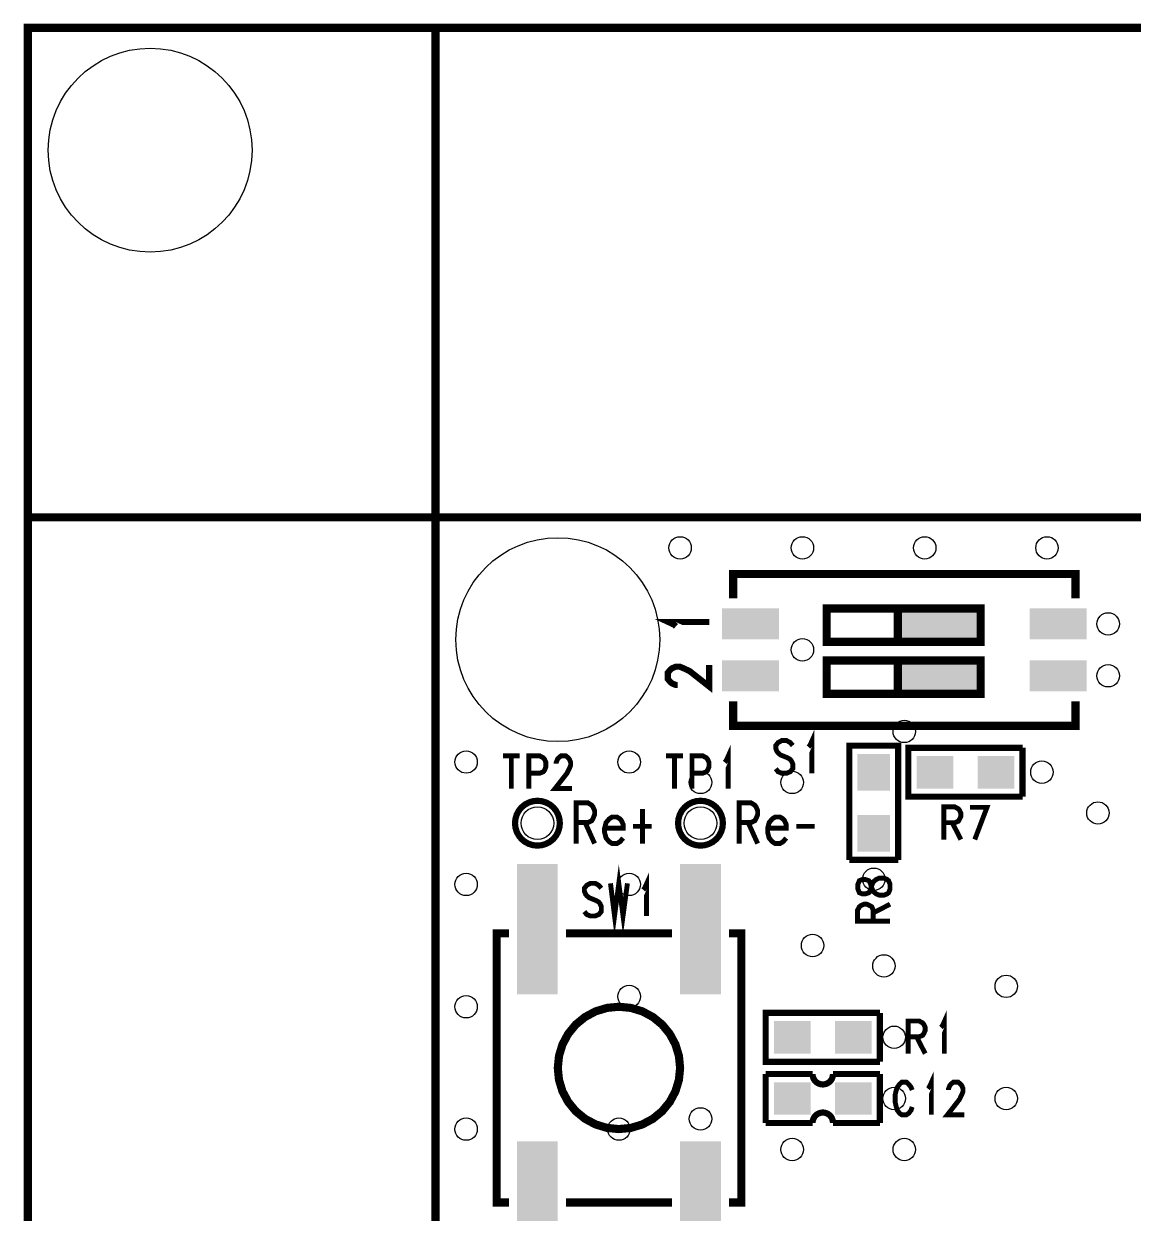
# Model space of a CAD drawing. Extents: x -2.6 to 72.5, y -0.1 to 95.
# Drawn here: x -0.1 to 27.12, y 47.94 to 77.1 of the extents above; entities that cross this region are included whole.
import ezdxf

# ---------------------------------------------------------------- set-up
doc = ezdxf.new("R2010")
doc.units = 0
doc.layers.get('0').update_dxf_attribs({"linetype": 'CONTINUOUS'})
doc.layers.add('02_ASSY1_GBR', color=6, linetype='CONTINUOUS')

# ---------------------------------------------------------------- blocks, each defined once
blk = doc.blocks.new('ROUND_139')
blk.add_circle((0, 0), 0.275)
blk = doc.blocks.new('ROUND_140')
blk.add_circle((0, 0), 2.5)
blk = doc.blocks.new('RECTANGLE_145')
blk.add_solid([(0.45, 0.4), (0.45, -0.4), (-0.45, 0.4), (-0.45, -0.4)])
blk = doc.blocks.new('RECTANGLE_147')
blk.add_solid([(0.5, 1.6), (0.5, -1.6), (-0.5, 1.6), (-0.5, -1.6)])
blk = doc.blocks.new('ROUND_148')
blk.add_circle((0, 0), 0.4)
blk = doc.blocks.new('RECTANGLE_149')
blk.add_solid([(0.6985, 0.381), (0.6985, -0.381), (-0.6985, 0.381), (-0.6985, -0.381)])
blk = doc.blocks.new('RECTANGLE_150')
blk.add_solid([(0.4, 0.45), (0.4, -0.45), (-0.4, 0.45), (-0.4, -0.45)])

msp = doc.modelspace()

# ---------------------------------------------------------------- linework, layer by layer
at = {"layer": '02_ASSY1_GBR'}
for points, const_width in [([(0, 0), (65, 0), (65, 77), (0, 77), (0, 0)], 0.2), ([(10, 65), (10, 77)], 0.2), ([(10, 65), (0, 65)], 0.2), ([(65, 65), (10, 65), (10, 0)], 0.2), ([(25.7, 63.01), (25.7, 63.61), (17.3, 63.61), (17.3, 63.01)], 0.2032), ([(23.373, 62.761), (19.595, 62.761), (19.595, 61.945), (23.373, 61.945), (23.373, 62.761)], 0.2032), ([(21.341, 62.761), (21.341, 61.945)], 0.2032), ([(15.898, 62.327), (15.852, 62.369), (15.713, 62.433), (16.714, 62.433)], 0.1524), ([(23.373, 61.491), (19.595, 61.491), (19.595, 60.675), (23.373, 60.675), (23.373, 61.491)], 0.2032), ([(21.341, 61.491), (21.341, 60.675)], 0.2032), ([(15.944, 60.888), (15.898, 60.888), (15.806, 60.925), (15.76, 60.962), (15.698, 61.036), (15.698, 61.189), (15.76, 61.263), (15.806, 61.3), (15.898, 61.337), (15.99, 61.337), (16.083, 61.3), (16.237, 61.226), (16.714, 60.851), (16.714, 61.379)], 0.1524), ([(17.3, 60.49), (17.3, 59.89), (25.7, 59.89), (25.7, 60.49)], 0.2032), ([(19.149, 59.367), (19.183, 59.404), (19.232, 59.513), (19.232, 58.725)], 0.12), ([(18.763, 59.404), (18.701, 59.477), (18.613, 59.525), (18.493, 59.525), (18.405, 59.477), (18.347, 59.404), (18.347, 59.331), (18.376, 59.258), (18.405, 59.222), (18.463, 59.173), (18.642, 59.101), (18.701, 59.064), (18.73, 59.028), (18.763, 58.955), (18.763, 58.834), (18.701, 58.761), (18.613, 58.725), (18.493, 58.725), (18.405, 58.761), (18.347, 58.834)], 0.12), ([(11.652, 59.15), (12.068, 59.15)], 0.12), ([(11.86, 59.15), (11.86, 58.35)], 0.12), ([(12.292, 58.35), (12.292, 59.15), (12.558, 59.15), (12.646, 59.102), (12.675, 59.065), (12.708, 58.992), (12.708, 58.883), (12.675, 58.798), (12.646, 58.762), (12.558, 58.726), (12.292, 58.726)], 0.12), ([(12.961, 58.956), (12.961, 58.992), (12.99, 59.065), (13.019, 59.102), (13.078, 59.15), (13.198, 59.15), (13.256, 59.102), (13.286, 59.065), (13.315, 58.992), (13.315, 58.92), (13.286, 58.847), (13.227, 58.726), (12.932, 58.35), (13.348, 58.35)], 0.12), ([(15.652, 59.15), (16.068, 59.15)], 0.12), ([(15.86, 59.15), (15.86, 58.35)], 0.12), ([(16.292, 58.35), (16.292, 59.15), (16.558, 59.15), (16.646, 59.102), (16.675, 59.065), (16.708, 58.992), (16.708, 58.883), (16.675, 58.798), (16.646, 58.762), (16.558, 58.726), (16.292, 58.726)], 0.12), ([(17.094, 58.992), (17.128, 59.029), (17.177, 59.138), (17.177, 58.35)], 0.12), ([(20.15, 56.6), (20.15, 59.4), (21.35, 59.4), (21.35, 56.6)], 0.1524), ([(24.4, 58.15), (21.6, 58.15), (21.6, 59.35), (24.4, 59.35)], 0.1524), ([(24.4, 59.35), (24.4, 58.15)], 0.1524), ([(11.95, 57.5), (11.961, 57.393), (11.992, 57.29), (12.043, 57.194), (12.111, 57.111), (12.194, 57.043), (12.29, 56.992), (12.393, 56.961), (12.5, 56.95), (12.607, 56.961), (12.71, 56.992), (12.806, 57.043), (12.889, 57.111), (12.957, 57.194), (13.008, 57.29), (13.039, 57.393), (13.05, 57.5), (13.039, 57.607), (13.008, 57.71), (12.957, 57.806), (12.889, 57.889), (12.806, 57.957), (12.71, 58.008), (12.607, 58.039), (12.5, 58.05), (12.393, 58.039), (12.29, 58.008), (12.194, 57.957), (12.111, 57.889), (12.043, 57.806), (11.992, 57.71), (11.961, 57.607), (11.95, 57.5)], 0.1524), ([(13.448, 57), (13.448, 58), (13.739, 58), (13.834, 57.939), (13.866, 57.894), (13.903, 57.803), (13.903, 57.712), (13.866, 57.621), (13.834, 57.561), (13.739, 57.515), (13.448, 57.515)], 0.12), ([(15.95, 57.5), (15.961, 57.393), (15.992, 57.29), (16.043, 57.194), (16.111, 57.111), (16.194, 57.043), (16.29, 56.992), (16.393, 56.961), (16.5, 56.95), (16.607, 56.961), (16.71, 56.992), (16.806, 57.043), (16.889, 57.111), (16.957, 57.194), (17.008, 57.29), (17.039, 57.393), (17.05, 57.5), (17.039, 57.607), (17.008, 57.71), (16.957, 57.806), (16.889, 57.889), (16.806, 57.957), (16.71, 58.008), (16.607, 58.039), (16.5, 58.05), (16.393, 58.039), (16.29, 58.008), (16.194, 57.957), (16.111, 57.889), (16.043, 57.806), (15.992, 57.71), (15.961, 57.607), (15.95, 57.5)], 0.1524), ([(17.448, 57), (17.448, 58), (17.739, 58), (17.834, 57.939), (17.866, 57.894), (17.903, 57.803), (17.903, 57.712), (17.866, 57.621), (17.834, 57.561), (17.739, 57.515), (17.448, 57.515)], 0.12), ([(15.075, 57.848), (15.075, 57)], 0.12), ([(22.472, 57.1), (22.472, 57.9), (22.738, 57.9), (22.826, 57.852), (22.855, 57.815), (22.888, 57.742), (22.888, 57.67), (22.855, 57.597), (22.826, 57.548), (22.738, 57.512), (22.472, 57.512)], 0.12), ([(23.112, 57.888), (23.528, 57.888), (23.228, 57.1)], 0.12), ([(13.67, 57.515), (13.903, 57)], 0.12), ([(14.148, 57.379), (14.603, 57.379), (14.603, 57.47), (14.562, 57.561), (14.525, 57.606), (14.448, 57.652), (14.334, 57.652), (14.261, 57.606), (14.184, 57.515), (14.148, 57.379), (14.148, 57.273), (14.184, 57.136), (14.261, 57.045), (14.334, 57), (14.448, 57), (14.525, 57.045), (14.603, 57.136)], 0.12), ([(14.848, 57.424), (15.303, 57.424)], 0.12), ([(17.67, 57.515), (17.903, 57)], 0.12), ([(18.148, 57.379), (18.603, 57.379), (18.603, 57.47), (18.562, 57.561), (18.525, 57.606), (18.448, 57.652), (18.334, 57.652), (18.261, 57.606), (18.184, 57.515), (18.148, 57.379), (18.148, 57.273), (18.184, 57.136), (18.261, 57.045), (18.334, 57), (18.448, 57), (18.525, 57.045), (18.603, 57.136)], 0.12), ([(18.848, 57.424), (19.303, 57.424)], 0.12), ([(22.676, 57.512), (22.888, 57.1)], 0.12), ([(21.35, 56.6), (20.15, 56.6)], 0.1524), ([(14.292, 56.025), (14.392, 55.225), (14.496, 56.025), (14.6, 55.225), (14.708, 56.025)], 0.12), ([(15.094, 55.867), (15.128, 55.904), (15.177, 56.013), (15.177, 55.225)], 0.12), ([(14.068, 55.904), (14.006, 55.977), (13.918, 56.025), (13.798, 56.025), (13.71, 55.977), (13.652, 55.904), (13.652, 55.831), (13.681, 55.758), (13.71, 55.722), (13.768, 55.673), (13.947, 55.601), (14.006, 55.564), (14.035, 55.528), (14.068, 55.455), (14.068, 55.334), (14.006, 55.261), (13.918, 55.225), (13.798, 55.225), (13.71, 55.261), (13.652, 55.334)], 0.12), ([(20.362, 55.883), (20.398, 55.795), (20.471, 55.766), (20.544, 55.766), (20.629, 55.795), (20.665, 55.853), (20.702, 55.974), (20.738, 56.061), (20.811, 56.12), (20.883, 56.153), (21.005, 56.153), (21.077, 56.12), (21.114, 56.091), (21.15, 56.003), (21.15, 55.883), (21.114, 55.795), (21.077, 55.766), (21.005, 55.737), (20.883, 55.737), (20.811, 55.766), (20.738, 55.824), (20.702, 55.912), (20.665, 56.032), (20.629, 56.091), (20.544, 56.12), (20.471, 56.12), (20.398, 56.091), (20.362, 56.003), (20.362, 55.883)], 0.12), ([(21.15, 55.097), (20.35, 55.097), (20.35, 55.363), (20.398, 55.451), (20.435, 55.48), (20.508, 55.513), (20.58, 55.513), (20.653, 55.48), (20.702, 55.451), (20.738, 55.363), (20.738, 55.097)], 0.12), ([(20.738, 55.301), (21.15, 55.513)], 0.12), ([(11.8, 48.2), (11.5, 48.2), (11.5, 54.8), (11.8, 54.8)], 0.2), ([(13.2, 54.8), (15.8, 54.8)], 0.2), ([(17.2, 48.2), (17.5, 48.2), (17.5, 54.8), (17.2, 54.8)], 0.2), ([(13, 51.5), (13.029, 51.207), (13.114, 50.926), (13.253, 50.667), (13.439, 50.439), (13.667, 50.253), (13.926, 50.114), (14.207, 50.029), (14.5, 50), (14.793, 50.029), (15.074, 50.114), (15.333, 50.253), (15.561, 50.439), (15.747, 50.667), (15.886, 50.926), (15.971, 51.207), (16, 51.5), (15.971, 51.793), (15.886, 52.074), (15.747, 52.333), (15.561, 52.561), (15.333, 52.747), (15.074, 52.886), (14.793, 52.971), (14.5, 53), (14.207, 52.971), (13.926, 52.886), (13.667, 52.747), (13.439, 52.561), (13.253, 52.333), (13.114, 52.074), (13.029, 51.793), (13, 51.5)], 0.2), ([(20.9, 51.65), (18.1, 51.65), (18.1, 52.85), (20.9, 52.85)], 0.1524), ([(20.9, 52.85), (20.9, 51.65)], 0.1524), ([(22.399, 52.492), (22.433, 52.529), (22.482, 52.638), (22.482, 51.85)], 0.12), ([(21.597, 51.85), (21.597, 52.65), (21.863, 52.65), (21.951, 52.602), (21.98, 52.565), (22.013, 52.492), (22.013, 52.42), (21.98, 52.347), (21.951, 52.298), (21.863, 52.262), (21.597, 52.262)], 0.12), ([(21.801, 52.262), (22.013, 51.85)], 0.12), ([(18.1, 50.15), (18.1, 51.35)], 0.1524), ([(18.1, 51.35), (19.25, 51.35)], 0.1524), ([(19.75, 51.35), (19.749, 51.325), (19.746, 51.301), (19.74, 51.276), (19.732, 51.253), (19.722, 51.23), (19.71, 51.209), (19.695, 51.189), (19.679, 51.17), (19.66, 51.153), (19.64, 51.138), (19.619, 51.125), (19.597, 51.114), (19.573, 51.106), (19.549, 51.1), (19.525, 51.096), (19.5, 51.095), (19.475, 51.096), (19.451, 51.1), (19.427, 51.106), (19.403, 51.114), (19.381, 51.125), (19.36, 51.138), (19.34, 51.153), (19.321, 51.17), (19.305, 51.189), (19.29, 51.209), (19.278, 51.23), (19.268, 51.253), (19.26, 51.276), (19.254, 51.301), (19.251, 51.325), (19.25, 51.35)], 0.1524), ([(19.75, 51.35), (20.9, 51.35)], 0.1524), ([(20.9, 50.15), (20.9, 51.35)], 0.1524), ([(22.079, 50.992), (22.113, 51.029), (22.162, 51.138), (22.162, 50.35)], 0.12), ([(21.693, 50.956), (21.664, 51.029), (21.606, 51.102), (21.552, 51.15), (21.439, 51.15), (21.385, 51.102), (21.331, 51.029), (21.302, 50.956), (21.277, 50.847), (21.277, 50.653), (21.302, 50.544), (21.331, 50.459), (21.385, 50.386), (21.439, 50.35), (21.552, 50.35), (21.606, 50.386), (21.664, 50.459), (21.693, 50.544)], 0.12), ([(22.586, 50.956), (22.586, 50.992), (22.615, 51.065), (22.644, 51.102), (22.703, 51.15), (22.823, 51.15), (22.881, 51.102), (22.911, 51.065), (22.94, 50.992), (22.94, 50.92), (22.911, 50.847), (22.852, 50.726), (22.557, 50.35), (22.973, 50.35)], 0.12), ([(19.25, 50.15), (19.251, 50.175), (19.254, 50.199), (19.26, 50.224), (19.268, 50.247), (19.278, 50.27), (19.29, 50.291), (19.305, 50.311), (19.321, 50.33), (19.34, 50.347), (19.36, 50.362), (19.381, 50.375), (19.403, 50.386), (19.427, 50.394), (19.451, 50.4), (19.475, 50.404), (19.5, 50.405), (19.525, 50.404), (19.549, 50.4), (19.573, 50.394), (19.597, 50.386), (19.619, 50.375), (19.64, 50.362), (19.66, 50.347), (19.679, 50.33), (19.695, 50.311), (19.71, 50.291), (19.722, 50.27), (19.732, 50.247), (19.74, 50.224), (19.746, 50.199), (19.749, 50.175), (19.75, 50.15)], 0.1524), ([(18.1, 50.15), (19.25, 50.15)], 0.1524), ([(19.75, 50.15), (20.9, 50.15)], 0.1524), ([(13.2, 48.2), (15.8, 48.2)], 0.2)]:
    msp.add_lwpolyline(points, dxfattribs=dict(at, const_width=const_width))
for points in [[(21.341, 62.760926), (21.341054, 62.76098), (23.373, 62.760926), (23.372946, 62.76098)], [(21.341, 61.945074), (21.341, 62.760926), (23.37298, 61.945074), (23.373, 62.760926)], [(21.34102, 61.945054), (21.341, 61.945074), (23.37298, 61.945054), (23.37298, 61.945074)], [(21.341054, 61.94502), (21.34102, 61.945054), (23.372946, 61.94502), (23.37298, 61.945054)], [(23.372926, 61.945), (21.341054, 61.94502), (23.372926, 61.945), (23.372946, 61.94502)], [(21.341, 61.490926), (21.341054, 61.49098), (23.373, 61.490926), (23.372946, 61.49098)], [(21.341, 60.675074), (21.341, 61.490926), (23.37298, 60.675074), (23.373, 61.490926)], [(21.34102, 60.675054), (21.341, 60.675074), (23.37298, 60.675054), (23.37298, 60.675074)], [(21.341054, 60.67502), (21.34102, 60.675054), (23.372946, 60.67502), (23.37298, 60.675054)], [(23.372926, 60.675), (21.341054, 60.67502), (23.372926, 60.675), (23.372946, 60.67502)]]:
    msp.add_solid(points, dxfattribs=at)

# ---------------------------------------------------------------- block references
for name, p in [('ROUND_140', (3, 74)), ('ROUND_140', (13, 62)), ('ROUND_139', (16, 64.25)), ('ROUND_139', (19, 64.25)), ('ROUND_139', (22, 64.25)), ('ROUND_139', (25, 64.25)), ('RECTANGLE_149', (17.725, 62.385)), ('RECTANGLE_149', (25.275, 62.385)), ('ROUND_139', (26.5, 62.385)), ('ROUND_139', (19, 61.75)), ('RECTANGLE_149', (17.725, 61.115)), ('RECTANGLE_149', (25.275, 61.115)), ('ROUND_139', (26.5, 61.115)), ('ROUND_139', (21.5, 59.75)), ('ROUND_139', (10.75, 59)), ('ROUND_139', (14.75, 59)), ('RECTANGLE_150', (20.75, 58.75)), ('RECTANGLE_145', (22.25, 58.75)), ('RECTANGLE_145', (23.75, 58.75)), ('ROUND_139', (24.875, 58.75)), ('ROUND_139', (16.5, 58.5)), ('ROUND_139', (18.75, 58.5)), ('ROUND_148', (12.5, 57.5)), ('ROUND_148', (16.5, 57.5)), ('ROUND_139', (26.25, 57.75)), ('RECTANGLE_150', (20.75, 57.25)), ('RECTANGLE_147', (12.5, 54.9)), ('RECTANGLE_147', (16.5, 54.9)), ('ROUND_139', (20.75, 56.125)), ('ROUND_139', (10.75, 56)), ('ROUND_139', (14.75, 56)), ('ROUND_139', (19.25, 54.5)), ('ROUND_139', (21, 54)), ('ROUND_139', (24, 53.5)), ('ROUND_139', (14.75, 53.25)), ('ROUND_139', (10.75, 53)), ('RECTANGLE_145', (18.75, 52.25)), ('RECTANGLE_145', (20.25, 52.25)), ('ROUND_139', (21.25, 52.25)), ('RECTANGLE_145', (18.75, 50.75)), ('RECTANGLE_145', (20.25, 50.75)), ('ROUND_139', (21.25, 50.75)), ('ROUND_139', (24, 50.75)), ('ROUND_139', (16.5, 50.25)), ('ROUND_139', (10.75, 50)), ('ROUND_139', (14.5, 50)), ('RECTANGLE_147', (12.5, 48.1)), ('RECTANGLE_147', (16.5, 48.1)), ('ROUND_139', (18.75, 49.5)), ('ROUND_139', (21.5, 49.5))]:
    msp.add_blockref(name, p, dxfattribs=at)

doc.saveas('drawing.dxf')
